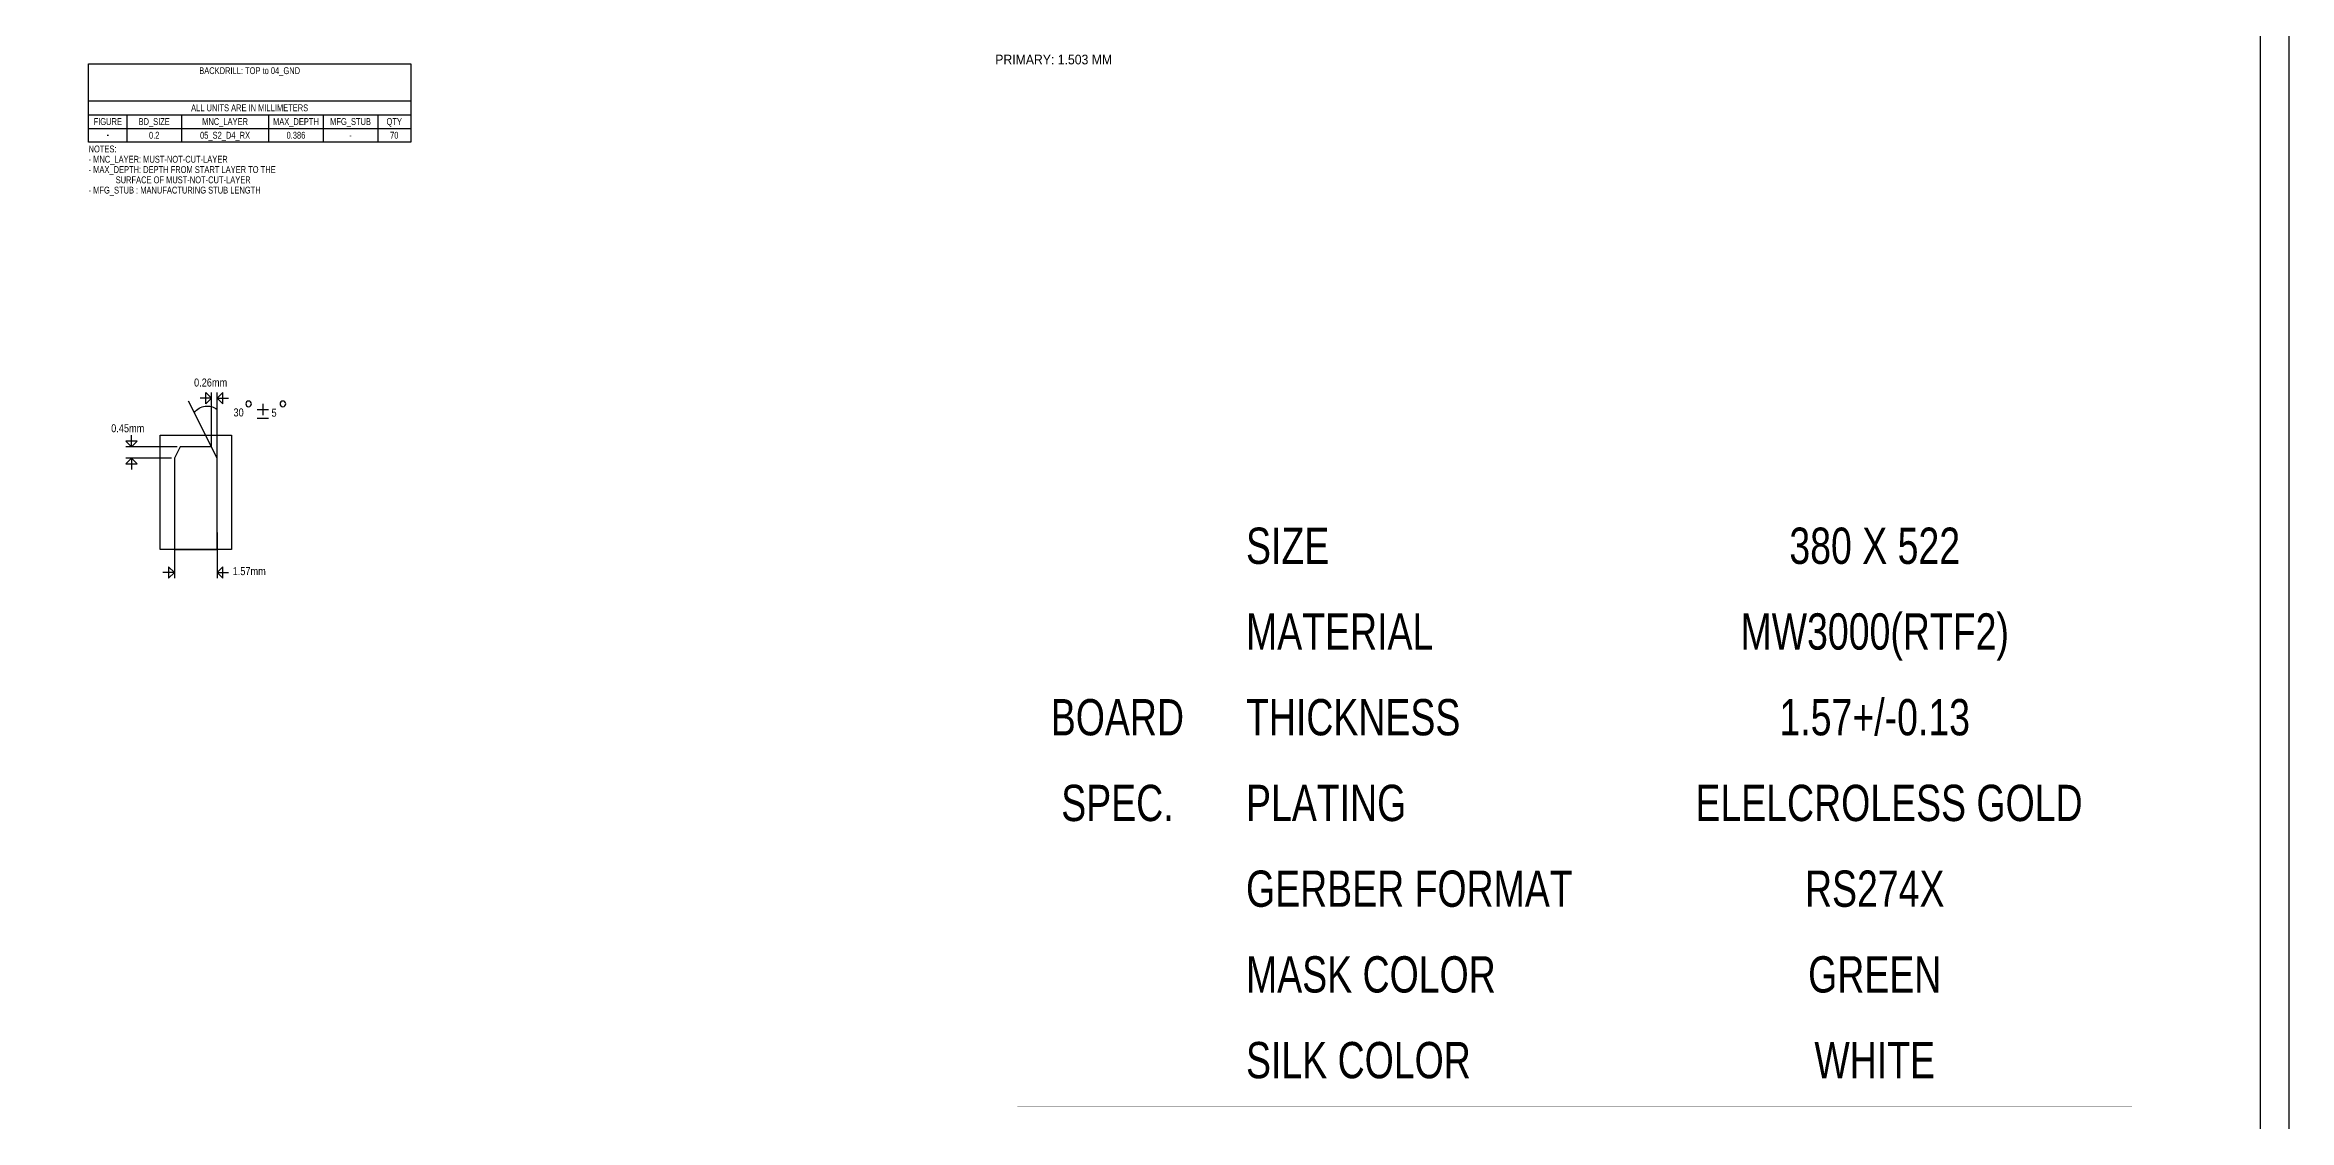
# Model space of a CAD drawing. Extents: x -65 to 700, y -155 to 755.
# Drawn here: x 307.4 to 700, y 230.2 to 418.3 of the extents above; entities that cross this region are included whole.
import ezdxf
from ezdxf.enums import TextEntityAlignment as Align

# ---------------------------------------------------------------- set-up
doc = ezdxf.new("R2010")
doc.units = 0
for name, color, linetype in [('DRAWING_FORMAT_OUTLINE', 85, 'CONTINUOUS'), ('DRAWING_FORMAT_TITLE_DATA', 7, 'CONTINUOUS'), ('MANUFACTURING_NCBACKDRILL-1-4', 85, 'CONTINUOUS'), ('MANUFACTURING_XSECTION_CHART', 2, 'CONTINUOUS')]:
    doc.layers.add(name, color=color, linetype=linetype)

# ---------------------------------------------------------------- blocks, each defined once
blk = doc.blocks.new('FIGURE_CROSS')
for points in [[(-0.5, 0), (0.5, 0)], [(0, 0.5), (0, -0.5)]]:
    blk.add_lwpolyline(points)

msp = doc.modelspace()

# ---------------------------------------------------------------- linework, layer by layer
at = {"layer": 'DRAWING_FORMAT_OUTLINE'}
for points in [[(-65, -155), (700, -155), (700, 755), (-65, 755)], [(-60, -150), (695, -150), (695, 750), (-60, 750)]]:
    msp.add_lwpolyline(points, close=True, dxfattribs=at)
at = {"layer": 'DRAWING_FORMAT_OUTLINE', "const_width": 0.005}
for points in [[(477.5, 337.5), (477.5, 232.5)], [(477.5, 337.5), (672.5, 337.5)], [(512.5, 337.5), (512.5, 232.5)], [(587.5, 337.5), (587.5, 232.5)], [(672.5, 337.5), (672.5, 232.5)], [(512.5, 322.5), (672.5, 322.5)], [(512.5, 307.5), (672.5, 307.5)], [(512.5, 292.5), (672.5, 292.5)], [(512.5, 277.5), (672.5, 277.5)], [(512.5, 262.5), (672.5, 262.5)], [(512.5, 247.5), (672.5, 247.5)], [(477.5, 232.5), (672.5, 232.5)]]:
    msp.add_lwpolyline(points, dxfattribs=at)
at = {"layer": 'MANUFACTURING_NCBACKDRILL-1-4'}
msp.add_lwpolyline([(315, 401.3), (315, 415), (371.35, 415), (371.35, 401.3)], close=True, dxfattribs=at)
for points in [[(315, 408.5), (371.35, 408.5)], [(315, 406.1), (371.35, 406.1)], [(321.7, 406.1), (321.7, 401.3)], [(331.25, 406.1), (331.25, 401.3)], [(346.5, 406.1), (346.5, 401.3)], [(356.05, 406.1), (356.05, 401.3)], [(365.6, 406.1), (365.6, 401.3)], [(315, 403.7), (371.35, 403.7)]]:
    msp.add_lwpolyline(points, dxfattribs=at)
at = {"layer": 'MANUFACTURING_XSECTION_CHART'}
for points in [[(336.5, 356.5), (335.5, 355.5), (335.5, 357.5), (336.5, 356.5), (334.5, 356.5)], [(336.5, 348), (336.5, 357.5)], [(337.5, 356.5), (338.5, 355.5), (338.5, 357.5), (337.5, 356.5), (339.5, 356.5)], [(337.5, 346), (337.5, 357.5)], [(337.5, 346), (332.5, 356)], [(344.5, 354.5), (346.5, 354.5)], [(345.5, 355.5), (345.5, 353.5)], [(322.5, 348), (323.5, 349), (321.5, 349), (322.5, 348), (322.5, 350)], [(327.5, 350), (340, 350), (340, 330), (327.5, 330), (327.5, 350)], [(344.5, 353), (346.5, 353)], [(330.5, 348), (321.5, 348)], [(329.5, 346), (321.5, 346)], [(322.5, 346), (321.5, 345), (323.5, 345), (322.5, 346), (322.5, 344)], [(330, 334), (330, 325)], [(337.5, 333), (337.5, 325)], [(330, 326), (329, 327), (329, 325), (330, 326), (328, 326)], [(337.5, 326), (338.5, 325), (338.5, 327), (337.5, 326), (339.5, 326)]]:
    msp.add_lwpolyline(points, dxfattribs=at)
msp.add_lwpolyline([(333.5, 354, -0.424527), (337.5, 354.5)], format="xyb", dxfattribs=at)
for points in [[(343.5, 355.5, 1), (342.5, 355.5, 1)], [(349.5, 355.5, 1), (348.5, 355.5, 1)]]:
    msp.add_lwpolyline(points, format="xyb", close=True, dxfattribs=at)
msp.add_lwpolyline([(330, 346), (330, 330), (337.5, 330), (337.5, 346), (336.5, 348), (331, 348)], close=True, dxfattribs=at)

# ---------------------------------------------------------------- block references
at = {"layer": 'MANUFACTURING_NCBACKDRILL-1-4', "xscale": 0.2, "yscale": 0.2}
msp.add_blockref('FIGURE_CROSS', (318.35, 402.5), dxfattribs=at)

# ---------------------------------------------------------------- texts
at = {"layer": 'DRAWING_FORMAT_OUTLINE', "width": 0.771654}
for s, p in [('SIZE', (517.5, 327.5)), ('MATERIAL', (517.5, 312.5)), ('THICKNESS', (517.5, 297.5)), ('PLATING', (517.5, 282.5)), ('GERBER FORMAT', (517.5, 267.5)), ('MASK COLOR', (517.5, 252.5)), ('SILK COLOR', (517.5, 237.5))]:
    msp.add_text(s, height=6.35, dxfattribs=at).set_placement(p)
for s, p in [('BOARD', (495, 297.5)), ('SPEC.', (495, 282.5))]:
    msp.add_text(s, height=6.35, dxfattribs=at).set_placement(p, align=Align.CENTER)
at = {"layer": 'DRAWING_FORMAT_TITLE_DATA', "width": 0.771654}
for s, p in [('380 X 522', (627.5, 327.5)), ('MW3000(RTF2)', (627.5, 312.5)), ('1.57+/-0.13', (627.5, 297.5)), ('ELELCROLESS GOLD', (630, 282.5)), ('RS274X', (627.5, 267.5)), ('GREEN', (627.5, 252.5)), ('WHITE', (627.5, 237.5))]:
    msp.add_text(s, height=6.35, dxfattribs=at).set_placement(p, align=Align.CENTER)
at = {"layer": 'MANUFACTURING_NCBACKDRILL-1-4', "width": 0.791667}
for s, p in [('BACKDRILL: TOP to 04_GND', (343.175, 413.2)), ('FIGURE', (318.35, 404.3)), ('BD_SIZE', (326.475, 404.3)), ('ALL UNITS ARE IN MILLIMETERS', (343.175, 406.7)), ('MNC_LAYER', (338.875, 404.3)), ('MAX_DEPTH', (351.275, 404.3)), ('MFG_STUB', (360.825, 404.3)), ('QTY', (368.475, 404.3)), ('0.2', (326.475, 401.9)), ('05_S2_D4_RX', (338.875, 401.9)), ('0.386', (351.275, 401.9)), ('-', (360.825, 401.9)), ('70', (368.475, 401.9))]:
    msp.add_text(s, height=1.2, dxfattribs=at).set_placement(p, align=Align.CENTER)
for s, p in [('NOTES:', (315, 399.5)), ('- MNC_LAYER: MUST-NOT-CUT-LAYER', (315, 397.7)), ('- MAX_DEPTH: DEPTH FROM START LAYER TO THE', (315, 395.9)), ('- MFG_STUB : MANUFACTURING STUB LENGTH', (315, 392.3)), ('             SURFACE OF MUST-NOT-CUT-LAYER', (315, 394.1))]:
    msp.add_text(s, height=1.2, dxfattribs=at).set_placement(p)
at = {"layer": 'MANUFACTURING_XSECTION_CHART', "width": 0.941176}
msp.add_text('PRIMARY: 1.503 MM', height=1.7, dxfattribs=at).set_placement((483.85, 414.9), align=Align.CENTER)
at = {"layer": 'MANUFACTURING_XSECTION_CHART', "width": 0.857143}
for s, p in [('0.26mm', (333.45, 358.5333)), ('30', (340.35, 353.3)), ('5', (347, 353.25)), ('0.45mm', (318.95, 350.5333)), ('1.57mm', (340.2, 325.5333))]:
    msp.add_text(s, height=1.4, dxfattribs=at).set_placement(p)

doc.saveas('drawing.dxf')
